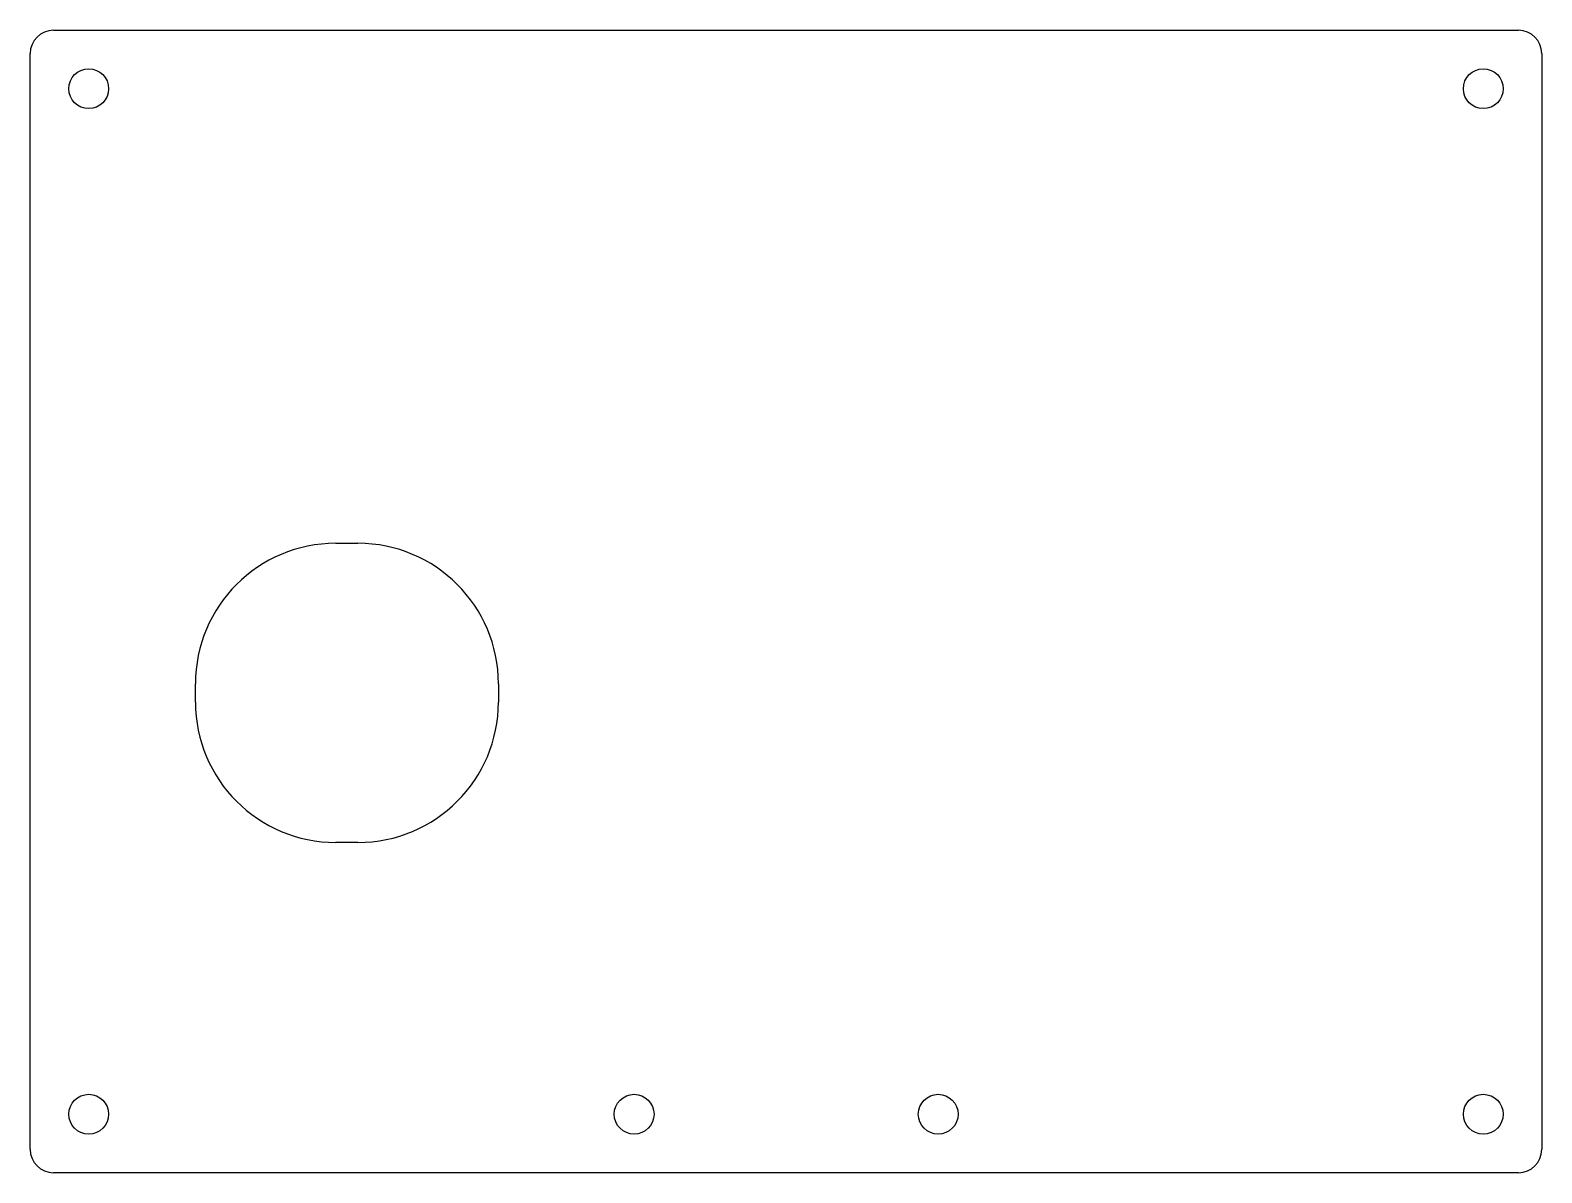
# Model space of a CAD drawing. Header units: millimetres. Extents: x -9 to 121, y 32 to 129.
import ezdxf

# ---------------------------------------------------------------- set-up
doc = ezdxf.new("R2010")
doc.units = ezdxf.units.MM

msp = doc.modelspace()

# ---------------------------------------------------------------- linework, layer by layer
at = {"color": 7, "linetype": 'Continuous', "lineweight": 25}
for p, q in [((-6.59, 129.41), (118.58, 129.41)), ((-8.59, 33.79), (-8.59, 127.41)), ((120.58, 127.41), (120.58, 33.79)), ((17.53, 85.57), (19.42, 85.57)), ((5.53, 72.01), (5.53, 73.57)), ((31.42, 73.57), (31.42, 72.01)), ((19.42, 60.01), (17.53, 60.01)), ((118.58, 31.79), (-6.59, 31.79))]:
    msp.add_line(p, q, dxfattribs=at)
for centre in [(-3.59, 124.41), (115.58, 124.41), (-3.59, 36.79), (43.02, 36.79), (69, 36.79), (115.58, 36.79)]:
    msp.add_circle(centre, 1.7, dxfattribs=at)
for centre, radius, start, end in [((-6.59, 127.41), 2, 90, 180), ((118.58, 127.41), 2, 0, 90), ((17.53, 73.57), 12, 90, 180), ((19.42, 73.57), 12, 0, 90), ((17.53, 72.01), 12, 180, 270), ((19.42, 72.01), 12, 270, 0), ((-6.59, 33.79), 2, 180, 270), ((118.58, 33.79), 2, 270, 0)]:
    msp.add_arc(centre, radius, start, end, dxfattribs=at)

doc.saveas('drawing.dxf')
